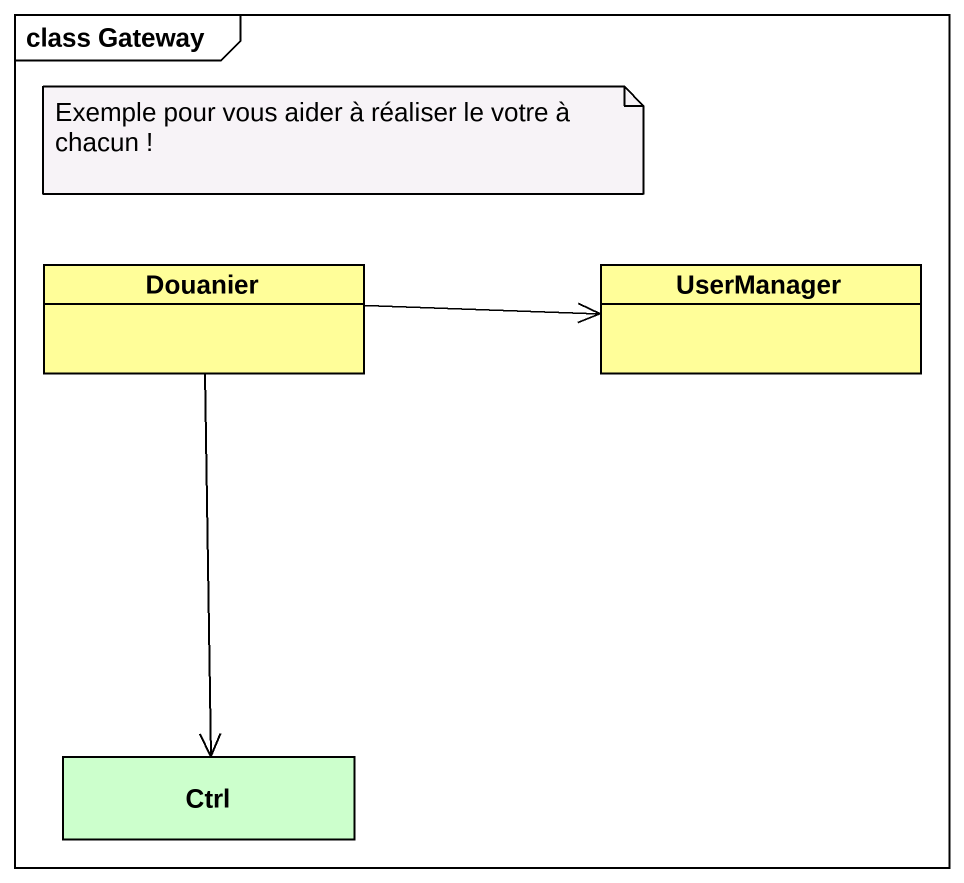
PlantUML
@startuml
mainframe class Gateway
hide circle
hide empty members
class Douanier #FFFE99
class UserManager #FFFE99
class Ctrl #CCFFCC
Douanier -right-> UserManager
Douanier --> Ctrl
note as N1
  Exemple pour vous aider à réaliser le votre à chacun !
end note
@enduml
